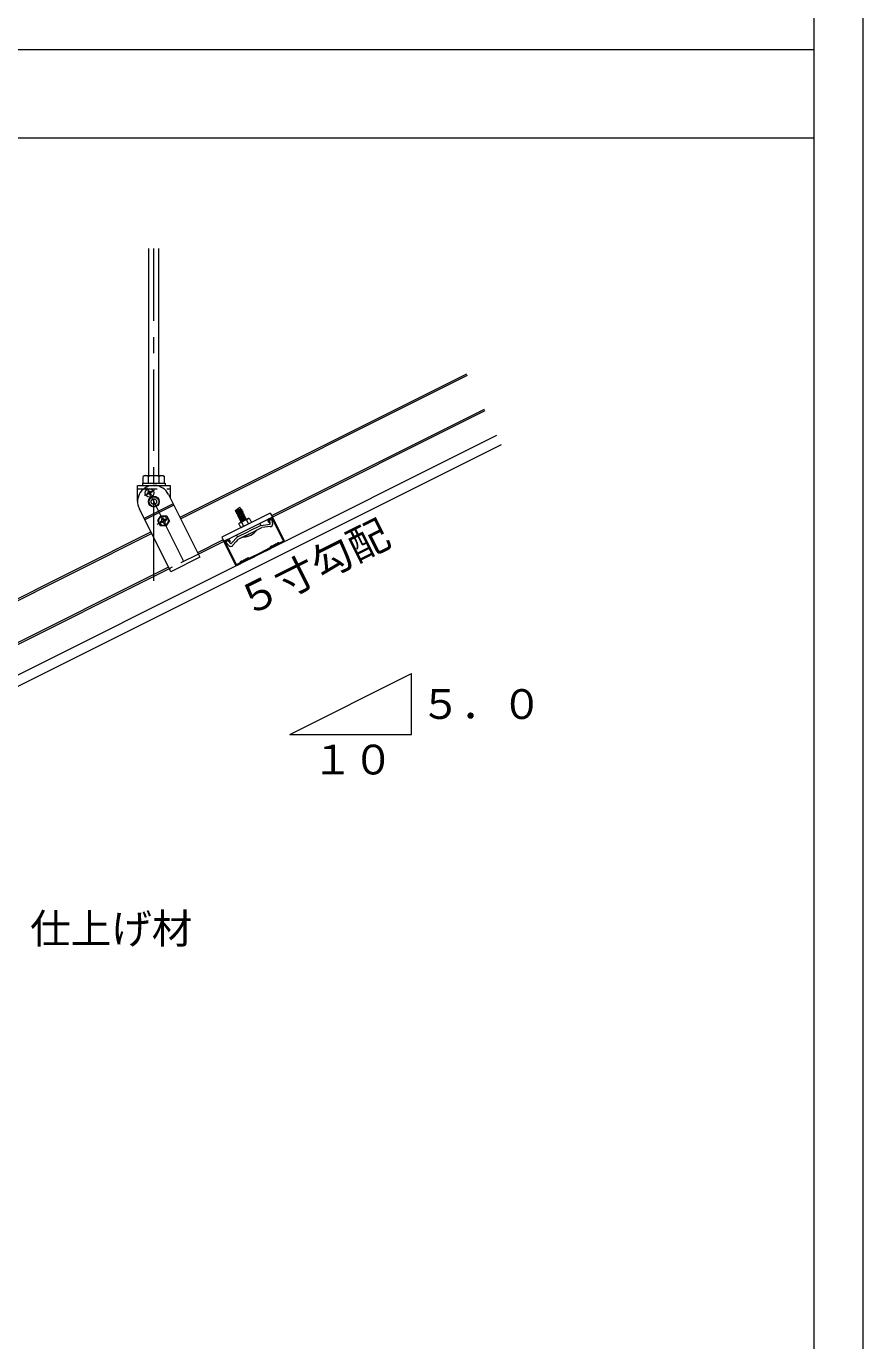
# Model space of a CAD drawing. Units: millimetres, scale not verified. Extents: x -2895 to 2955, y -2104 to 2057.
# Drawn here: x 2183 to 2955, y -1319 to -106 of the extents above; entities that cross this region are included whole.
import ezdxf
from ezdxf.enums import TextEntityAlignment as Align

# ---------------------------------------------------------------- set-up
doc = ezdxf.new("R2010")
doc.units = ezdxf.units.MM
doc.header["$LTSCALE"] = 15
doc.header["$PDMODE"] = 32
doc.header["$PDSIZE"] = 9
doc.linetypes.add('CHAIN1', pattern=[8, 5, -1, 1, -1])
doc.linetypes.add('DASHED1', pattern=[1.8, 1.2, -0.6])
for name, color, linetype, lineweight in [('3-0_中心線', 4, 'CHAIN1', 9), ('3-1_吊りボルト', 7, 'Continuous', 18), ('3-2_野縁受け', 3, 'Continuous', 18), ('3-3_野縁', 2, 'Continuous', 25), ('3-6_文字', 7, 'Continuous', 18), ('3-8_パネル', 7, 'Continuous', 18), ('3-A_クリップ', 7, 'Continuous', 18), ('3-B_ビス', 7, 'Continuous', 18), ('3-F', 3, 'Continuous', 18), ('F-1_中線', 7, 'Continuous', 18)]:
    doc.layers.add(name, color=color, linetype=linetype, lineweight=lineweight)
doc.styles.add('ＭＳ ゴシック', font='')
doc.styles.get('ＭＳ ゴシック').set_extended_font_data('MS Gothic')

msp = doc.modelspace()

# ---------------------------------------------------------------- linework, layer by layer
at = {"layer": '3-0_中心線'}
for p, q in [((2300.41, -617.58), (2300.41, -310.72)), ((2294.05, -531.74), (2330.86, -605.35)), ((2300.62, -534.28), (2291.55, -538.81)), ((2303.34, -565.12), (2314.09, -559.74))]:
    msp.add_line(p, q, dxfattribs=at)
at = {"layer": '3-1_吊りボルト'}
for p, q in [((2295.91, -520.45), (2295.91, -310.72)), ((2304.91, -520.45), (2304.91, -310.72)), ((2291.92, -520.45), (2290.61, -521.2)), ((2290.61, -527.45), (2290.61, -521.2)), ((2291.92, -520.45), (2308.89, -520.45)), ((2295.51, -527.45), (2295.51, -521.2)), ((2305.31, -527.45), (2305.31, -521.2)), ((2308.89, -520.45), (2310.21, -521.2)), ((2310.21, -527.45), (2310.21, -521.2)), ((2285.41, -529.45), (2315.41, -529.45)), ((2285.41, -544.45), (2285.41, -529.45)), ((2289.91, -527.45), (2289.91, -529.45)), ((2289.91, -527.45), (2310.91, -527.45)), ((2310.91, -527.45), (2310.91, -529.45)), ((2315.41, -529.45), (2315.41, -540.9)), ((2313.82, -537.74), (2342.89, -595.87)), ((2316.06, -609.29), (2286.99, -551.15)), ((2318.21, -546.5), (2291.37, -559.92)), ((2318.82, -547.74), (2291.99, -561.16)), ((2342.89, -595.87), (2316.06, -609.29))]:
    msp.add_line(p, q, dxfattribs=at)
at = {"layer": '3-1_吊りボルト', "color": 4, "linetype": 'DASHED1', "lineweight": 9}
msp.add_line((2285.41, -532.65), (2315.41, -532.65), dxfattribs=at)
at = {"layer": '3-1_吊りボルト', "linetype": 'DASHED1'}
msp.add_line((2341.46, -593.01), (2314.63, -606.43), dxfattribs=at)
at = {"layer": '3-1_吊りボルト'}
msp.add_circle((2300.41, -544.45), 5, dxfattribs=at)
at = {"layer": '3-1_吊りボルト', "color": 4, "linetype": 'DASHED1', "lineweight": 9}
msp.add_circle((2300.41, -544.45), 2.5, dxfattribs=at)
at = {"layer": '3-1_吊りボルト'}
for centre, radius, start, end in [((2293.81, -527.22), 6.81, 96.34294, 118.04132), ((2292.89, -525.32), 4.88, 57.57118, 88.04459), ((2300.41, -536.66), 16.22, 72.41205, 107.58797), ((2307.92, -525.32), 4.88, 91.95543, 122.42883), ((2307, -527.22), 6.81, 61.95869, 83.65707), ((2300.41, -544.45), 15, 26.56505, 206.56505)]:
    msp.add_arc(centre, radius, start, end, dxfattribs=at)
msp.add_point((2300.41, -544.45), dxfattribs=at)
at = {"layer": '3-2_野縁受け'}
for p, q in [((2588.98, -426.77), (2324.47, -559.02)), ((2589.69, -428.2), (2325.18, -560.46)), ((2605.25, -459.33), (2409.07, -557.42)), ((2605.97, -460.76), (2409.79, -558.85)), ((1424.47, -1009.02), (2297.63, -572.44)), ((1425.18, -1010.46), (2298.35, -573.87)), ((2364.37, -579.77), (2340.75, -591.58)), ((2365.09, -581.2), (2341.46, -593.01)), ((2313.91, -605), (2138.06, -692.92)), ((2314.63, -606.43), (2138.77, -694.36))]:
    msp.add_line(p, q, dxfattribs=at)
at = {"layer": '3-3_野縁'}
for p, q in [((2406.68, -563.76), (2405.79, -561.97)), ((2406.24, -560.63), (2408.92, -559.28)), ((2407.13, -563.53), (2406.24, -561.74)), ((2406.46, -561.07), (2409.14, -559.73)), ((2407.13, -563.53), (2406.68, -563.76)), ((2420.08, -580.49), (2409.81, -559.95)), ((2410.26, -559.73), (2420.53, -580.26)), ((2365.54, -582.09), (2375.8, -602.62)), ((2368.67, -579.41), (2365.98, -580.75)), ((2376.25, -602.4), (2365.98, -581.87)), ((2368.89, -579.86), (2366.21, -581.2)), ((2370.46, -581.87), (2369.56, -580.08)), ((2370.9, -581.65), (2370.01, -579.86)), ((2370.46, -581.87), (2370.9, -581.65)), ((2419.88, -581.2), (2416.67, -582.8)), ((2419.88, -581.2), (2416.67, -582.8)), ((2416.89, -583.25), (2420.1, -581.64)), ((2416.89, -583.25), (2420.1, -581.64)), ((2388.94, -596.67), (2398.41, -591.93)), ((2389.16, -597.11), (2398.63, -592.38)), ((2407.88, -587.2), (2398.41, -591.93)), ((2408.1, -587.64), (2398.63, -592.38)), ((2408.44, -585.96), (2408.13, -586.91)), ((2408.92, -586.12), (2408.6, -587.07)), ((2415.18, -582.99), (2416.13, -583.3)), ((2415.18, -582.99), (2416.13, -583.3)), ((2415.34, -582.51), (2416.29, -582.83)), ((2416.29, -582.83), (2415.34, -582.51)), ((2376.94, -602.66), (2380.15, -601.06)), ((2376.94, -602.66), (2380.15, -601.06)), ((2380.37, -601.51), (2377.17, -603.11)), ((2380.37, -601.51), (2377.17, -603.11)), ((2380.72, -599.82), (2380.4, -600.77)), ((2380.4, -600.77), (2380.72, -599.82)), ((2381.19, -599.98), (2380.87, -600.93)), ((2381.19, -599.98), (2380.87, -600.93)), ((2387.45, -596.85), (2388.4, -597.17)), ((2387.61, -596.38), (2388.56, -596.69))]:
    msp.add_line(p, q, dxfattribs=at)
for centre, radius, start, end in [((2406.68, -561.52), 1, 116.56206, 206.56206), ((2406.68, -561.52), 0.5, 116.56206, 206.56206), ((2409.37, -560.18), 1, 26.56206, 116.56206), ((2409.37, -560.18), 0.5, 26.56206, 116.56206), ((2366.43, -581.65), 1, 116.56806, 206.56806), ((2366.43, -581.65), 0.5, 116.56806, 206.56806), ((2369.12, -580.3), 1, 26.56806, 116.56806), ((2369.12, -580.3), 0.5, 26.56806, 116.56806), ((2419.65, -580.75), 0.5, 296.56505, 29.08905), ((2419.65, -580.75), 0.5, 296.56505, 29.08905), ((2419.65, -580.75), 1, 296.56505, 29.08905), ((2419.65, -580.75), 1, 296.56505, 29.08905), ((2407.65, -586.75), 0.5, 296.56505, 341.56505), ((2407.65, -586.75), 1, 296.56505, 341.56505), ((2408.92, -586.12), 0.5, 72.96224, 161.56507), ((2409.45, -584.38), 1.81, 252.96224, 340.16788), ((2409.45, -584.38), 1.31, 252.96224, 340.16788), ((2411.16, -585), 0.5, 63.43495, 169.69516), ((2411.16, -585), 0.5, 63.43495, 160.16788), ((2411.71, -583.88), 1.25, 243.43495, 349.69516), ((2411.71, -583.88), 0.75, 243.43495, 349.69516), ((2412.94, -584.1), 0.5, 72.96224, 169.69516), ((2413.48, -582.37), 1.81, 252.96224, 340.16788), ((2413.48, -582.37), 1.31, 252.96224, 340.16788), ((2415.18, -582.99), 0.5, 71.56505, 160.16788), ((2416.45, -582.35), 1, 251.56507, 296.56505), ((2416.45, -582.35), 1, 251.56505, 296.56505), ((2416.45, -582.35), 0.5, 251.56507, 296.56505), ((2416.45, -582.35), 0.5, 251.56507, 296.56507), ((2376.72, -602.22), 1, 204.04105, 296.56508), ((2376.72, -602.22), 1, 204.04105, 296.56505), ((2376.72, -602.22), 0.5, 204.04105, 296.56508), ((2376.72, -602.22), 0.5, 204.04105, 296.56505), ((2379.93, -600.61), 0.5, 296.56505, 341.56504), ((2379.93, -600.61), 0.5, 296.56505, 341.56505), ((2379.93, -600.61), 1, 296.56505, 341.56504), ((2379.93, -600.61), 1, 296.56505, 341.56505), ((2381.19, -599.98), 0.5, 72.96222, 161.56505), ((2381.72, -598.25), 1.81, 252.96222, 340.16786), ((2381.72, -598.25), 1.31, 252.96222, 340.16786), ((2383.43, -598.86), 0.5, 63.43494, 160.16786), ((2383.99, -597.74), 1.25, 243.43494, 349.69515), ((2383.99, -597.74), 0.75, 243.43494, 349.69515), ((2385.22, -597.97), 0.5, 72.96222, 169.69515), ((2385.22, -597.97), 0.5, 63.43494, 169.69515), ((2385.75, -596.24), 1.81, 252.96222, 340.16786), ((2385.75, -596.24), 1.31, 252.96222, 340.16786), ((2387.45, -596.85), 0.5, 71.56504, 160.16786), ((2388.72, -596.22), 1, 251.56505, 296.56505), ((2388.72, -596.22), 0.5, 251.56505, 296.56505)]:
    msp.add_arc(centre, radius, start, end, dxfattribs=at)
at = {"layer": '3-6_文字'}
for p, q in [((2425.84, -759.43), (2538.34, -703.18)), ((2538.34, -759.43), (2538.34, -703.18)), ((2425.84, -759.43), (2538.34, -759.43))]:
    msp.add_line(p, q, dxfattribs=at)
at = {"layer": '3-8_パネル'}
for p, q in [((270.18, -1656.6), (2617.15, -483.12)), ((274.43, -1665.1), (2621.4, -491.62))]:
    msp.add_line(p, q, dxfattribs=at)
at = {"layer": '3-A_クリップ'}
for p, q in [((2407.87, -555.02), (2363.18, -577.37)), ((2375.96, -553.81), (2381.71, -551.88)), ((2375.96, -553.81), (2376.46, -553.12)), ((2381.49, -563.18), (2376.11, -552.44)), ((2376.41, -554.71), (2382.15, -552.78)), ((2376.41, -554.71), (2376.9, -554.02)), ((2376.86, -555.6), (2382.6, -553.67)), ((2376.86, -555.6), (2377.35, -554.91)), ((2377.3, -556.49), (2383.05, -554.57)), ((2377.3, -556.49), (2377.8, -555.81)), ((2377.75, -557.39), (2383.49, -555.46)), ((2377.75, -557.39), (2378.24, -556.7)), ((2378.2, -558.28), (2383.94, -556.35)), ((2378.2, -558.28), (2378.69, -557.59)), ((2378.64, -559.18), (2384.39, -557.25)), ((2385.51, -561.17), (2379.72, -549.59)), ((2381.71, -551.88), (2381.21, -552.57)), ((2382.15, -552.78), (2381.66, -553.46)), ((2382.6, -553.67), (2382.11, -554.36)), ((2383.05, -554.57), (2382.55, -555.25)), ((2383.49, -555.46), (2383, -556.15)), ((2383.94, -556.35), (2383.45, -557.04)), ((2384.39, -557.25), (2383.89, -557.94)), ((2407.87, -555.02), (2409.79, -558.87)), ((2409.79, -558.87), (2365.1, -581.22)), ((2378.64, -559.18), (2379.14, -558.49)), ((2379.25, -564.48), (2378.94, -564.89)), ((2379.25, -564.48), (2378.94, -564.89)), ((2379.03, -565.53), (2380.59, -568.66)), ((2379.09, -560.07), (2384.84, -558.14)), ((2379.09, -560.07), (2379.59, -559.38)), ((2387.52, -560.16), (2379.47, -564.19)), ((2379.54, -560.97), (2385.28, -559.04)), ((2379.54, -560.97), (2380.03, -560.28)), ((2379.83, -564.11), (2381.48, -563.74)), ((2379.83, -564.11), (2381.48, -563.74)), ((2379.99, -561.86), (2380.48, -561.17)), ((2380.43, -562.76), (2386.25, -560.8)), ((2380.43, -562.76), (2380.93, -562.07)), ((2390.43, -563.74), (2380.59, -568.66)), ((2381.69, -563.52), (2381.48, -563.74)), ((2381.69, -563.52), (2381.48, -563.74)), ((2381.48, -563.74), (2383.27, -567.32)), ((2384.84, -558.14), (2384.34, -558.83)), ((2385.28, -559.04), (2384.79, -559.73)), ((2387.24, -560.41), (2385.96, -561.51)), ((2387.24, -560.41), (2385.96, -561.51)), ((2385.96, -561.51), (2385.97, -561.52)), ((2385.97, -561.52), (2387.75, -565.08)), ((2387.89, -560.16), (2388.42, -560.17)), ((2387.89, -560.16), (2388.42, -560.17)), ((2399.01, -566.38), (2388.28, -571.74)), ((2388.87, -560.61), (2390.43, -563.74)), ((2389.31, -573.8), (2399.34, -568.78)), ((2398.16, -564.68), (2399.01, -566.38)), ((2399.01, -566.38), (2407.85, -565.36)), ((2399.34, -568.78), (2399.94, -568.48)), ((2408.08, -567.54), (2399.94, -568.48)), ((2407.37, -561.19), (2409.65, -560.92)), ((2407.37, -561.19), (2409.65, -560.92)), ((2407.85, -565.36), (2407.37, -561.19)), ((2407.85, -565.36), (2407.37, -561.19)), ((2410.12, -564.99), (2409.65, -560.92)), ((2410.05, -564.39), (2409.65, -560.92)), ((2363.18, -577.37), (2365.1, -581.22)), ((2368.65, -580.42), (2366.93, -581.95)), ((2369.64, -585.01), (2366.93, -581.95)), ((2371.43, -583.56), (2368.65, -580.42)), ((2377.55, -577.1), (2372.14, -582.82)), ((2373.04, -585.06), (2376.84, -581.05)), ((2376.3, -581.62), (2378.67, -579.11)), ((2376.69, -575.42), (2377.54, -577.11)), ((2377.55, -577.1), (2388.28, -571.74)), ((2377.55, -577.1), (2388.28, -571.74)), ((2377.55, -577.1), (2388.28, -571.74)), ((2380.38, -578.26), (2378.67, -579.11)), ((2389.31, -573.8), (2379.28, -578.81)), ((2380.82, -578.04), (2379.28, -578.81)), ((2389.31, -573.8), (2380.61, -578.15)), ((2389.31, -573.8), (2381.13, -577.89)), ((2383.05, -576.93), (2395.57, -570.67)), ((2372.35, -582.6), (2371.43, -583.56))]:
    msp.add_line(p, q, dxfattribs=at)
for points in [[(2375.51, -552.92), (2376.11, -552.44), (2379.72, -549.59)], [(2375.51, -552.92), (2381.26, -550.99), (2380.76, -551.68)], [(2379.99, -561.86), (2385.73, -559.93), (2385.24, -560.62)]]:
    msp.add_lwpolyline(points, dxfattribs=at)
for centre, radius, start, end in [((2379.92, -565.08), 1, 116.56505, 206.56505), ((2380.05, -565.08), 1, 102.70484, 142.83037), ((2380.05, -565.08), 1, 102.70484, 142.83037), ((2386.41, -567.99), 6.5, 93.94521, 136.54691), ((2386.41, -567.99), 6.5, 93.94521, 136.54691), ((2387.89, -561.16), 1, 89.963, 130.62305), ((2387.89, -561.16), 1, 89.963, 130.62305), ((2387.97, -561.06), 1, 26.56505, 116.56505), ((2407.84, -565.25), 2.3, 266.56507, 6.56508), ((2383.05, -561.27), 15.65, 270, 323.13011), ((2371.36, -583.49), 2.3, 221.56505, 321.56505)]:
    msp.add_arc(centre, radius, start, end, dxfattribs=at)
at = {"layer": '3-B_ビス'}
for p, q in [((2295.26, -536.4), (2294.1, -536.98)), ((2294.1, -536.98), (2294.55, -537.87)), ((2295.71, -537.29), (2294.55, -537.87)), ((2295.8, -534.11), (2294.91, -534.56)), ((2294.91, -534.56), (2295.49, -535.72)), ((2295.8, -534.11), (2296.38, -535.28)), ((2296.38, -537.51), (2296.96, -538.68)), ((2297.86, -538.23), (2296.96, -538.68)), ((2298.22, -534.92), (2297.05, -535.5)), ((2297.28, -537.07), (2297.86, -538.23)), ((2298.66, -535.81), (2297.5, -536.4)), ((2298.22, -534.92), (2298.66, -535.81))]:
    msp.add_line(p, q, dxfattribs=at)
at = {"layer": '3-B_ビス', "color": 4, "lineweight": 9}
for p, q in [((2306.8, -557.24), (2303.77, -561.83)), ((2306.8, -557.24), (2312.29, -557.57)), ((2312.29, -557.57), (2314.75, -562.48)), ((2303.77, -561.83), (2306.23, -566.74)), ((2311.72, -567.07), (2306.23, -566.74)), ((2306.36, -562.93), (2306.89, -562.67)), ((2306.9, -564.01), (2307.43, -563.74)), ((2307.41, -559.79), (2307.66, -560.29)), ((2308.48, -559.26), (2308.85, -559.99)), ((2308.48, -559.26), (2308.73, -559.76)), ((2310.04, -565.05), (2309.79, -564.56)), ((2311.11, -564.52), (2310.75, -563.79)), ((2311.11, -564.52), (2310.86, -564.02)), ((2311.62, -560.3), (2311.1, -560.57)), ((2312.16, -561.38), (2311.63, -561.64)), ((2311.72, -567.07), (2314.75, -562.48))]:
    msp.add_line(p, q, dxfattribs=at)
at = {"layer": '3-B_ビス'}
msp.add_circle((2296.38, -536.4), 4, dxfattribs=at)
at = {"layer": '3-B_ビス', "color": 4, "lineweight": 9}
msp.add_circle((2309.26, -562.16), 4.4, dxfattribs=at)
at = {"layer": '3-B_ビス'}
for centre, start, end in [((2295.04, -535.95), 296.56505, 26.56505), ((2295.93, -537.74), 26.56505, 116.56505), ((2296.83, -535.05), 206.56505, 296.56507), ((2297.72, -536.84), 116.56505, 206.56505)]:
    msp.add_arc(centre, 0.5, start, end, dxfattribs=at)
at = {"layer": '3-B_ビス', "color": 4, "lineweight": 9}
for centre, radius, start, end in [((2309.26, -562.16), 3, 195.02809, 218.07836), ((2306.32, -561.17), 1.6, 290.92805, 33.2385), ((2309.26, -562.16), 3, 105.02809, 128.10201), ((2308.28, -565.1), 1.6, 19.8916, 122.20205), ((2310.24, -559.21), 1.6, 199.8916, 302.20205), ((2309.26, -562.16), 3, 285.02809, 308.10201), ((2312.21, -563.14), 1.6, 110.92805, 213.2385), ((2309.26, -562.16), 3, 15.05174, 38.10201)]:
    msp.add_arc(centre, radius, start, end, dxfattribs=at)
at = {"layer": '3-F'}
for p, q in [((2909.86, 1475.61), (2909.86, -1756.68)), ((74.86, -127.36), (2909.86, -127.36)), ((74.86, -208.73), (2909.86, -208.73))]:
    msp.add_line(p, q, dxfattribs=at)
at = {"layer": 'F-1_中線', "color": 3}
msp.add_line((2954.86, 2056.93), (2954.86, -2068.07), dxfattribs=at)

# ---------------------------------------------------------------- texts
at = {"layer": '3-6_文字', "style": 'ＭＳ ゴシック'}
msp.add_text('５寸勾配', height=27.49, rotation=26.565, dxfattribs=at).set_placement((2390.51, -658.5), align=Align.BOTTOM_LEFT)
for s, p in [('５．０', (2546.35, -753.26)), ('１０', (2446.63, -804.49)), ('仕上げ材', (2186.03, -960.56))]:
    msp.add_text(s, height=27.49, dxfattribs=at).set_placement(p, align=Align.BOTTOM_LEFT)

doc.saveas('drawing.dxf')
